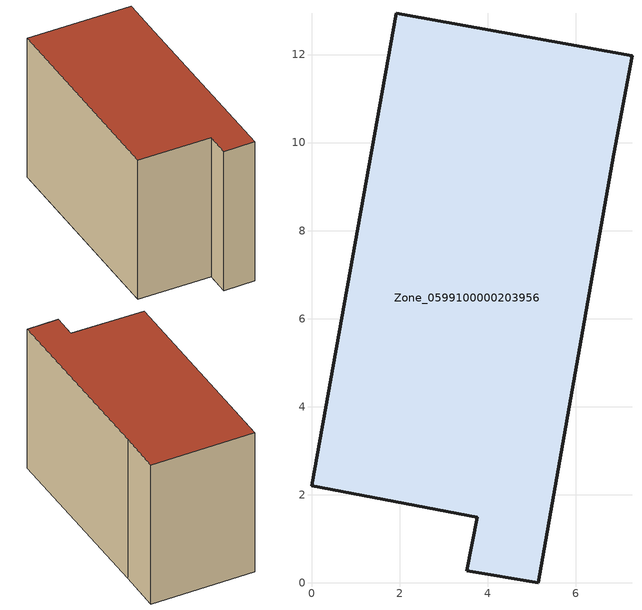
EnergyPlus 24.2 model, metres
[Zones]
Zone_0599100000203956
 floor ground (C_G): 3.77,1.49 0,2.2 1.93,12.94 7.28,11.97 6.86,9.73 5.15,0 3.53,0.27 z0
 wall outside (C_F): 7.28,11.97 1.93,12.94 0,2.2 3.77,1.49 3.53,0.27 5.15,0 6.86,9.73 7.28,11.97 z0:7.91
 roof outside (C_R): 3.53,0.27 5.15,0 6.86,9.73 7.28,11.97 1.93,12.94 0,2.2 3.77,1.49 z7.91
[BUILDING]
Pand.0599100000203956: North Axis=0; Terrain=City; Loads Convergence Tolerance Value=0.04; Temperature Convergence Tolerance Value=0.4; Solar Distribution=FullExterior; Maximum Number of Warmup Days=25; Minimum Number of Warmup Days=1
[Site:Location]
Rotterdam.The.Hague.AP_ZH_NLD Design_Conditions: Latitude=51.96; Longitude=4.45; Time Zone=1; Elevation=-4.5
[SITE:GROUNDTEMPERATURE:BUILDINGSURFACE]
18, 18, 18, 18, 18, 18, 18, 18, 18, 18, 18, 18
[MATERIAL] Thermal Absorptance=0.9; Solar Absorptance=0.7; Visible Absorptance=0.7
Name | Roughness | Thickness | Conductivity | Density | Specific Heat
G.TI.1975-1991 | MediumSmooth | 0.15 | 0.288461 | 540 | 1210
F.TI.1975-1991 | Rough | 0.3 | 0.230769 | 1920 | 840
R.TI.1975-1991 | MediumRough | 0.2 | 0.153846 | 1500 | 1000
[CONSTRUCTION]
C_G: G.TI.1975-1991
C_F: F.TI.1975-1991
C_R: R.TI.1975-1991
[ZONE]
Zone_0599100000203956: Type=1; Multiplier=1; Ceiling Height=Autocalculate; Volume=Autocalculate; Floor Area=autocalculate; Part of Total Floor Area=Yes
[ZONEINFILTRATION:DESIGNFLOWRATE]
Infil_Zone_0599100000203956: Zone or ZoneList or Space or SpaceList=Zone_0599100000203956; Schedule=AlwaysOn; Design Flow Rate Calculation Method=Flow/Area; Flow Rate per Floor Area=0.003; Constant Term Coefficient=1; Temperature Term Coefficient=0; Velocity Term Coefficient=0; Velocity Squared Term Coefficient=0
[HVACTEMPLATE:ZONE:IDEALLOADSAIRSYSTEM]
Zone_0599100000203956: Maximum Heating Supply Air Temperature=50; Minimum Cooling Supply Air Temperature=13; Maximum Heating Supply Air Humidity Ratio=0.0156; Minimum Cooling Supply Air Humidity Ratio=0.0077; Heating Limit=NoLimit; Cooling Limit=NoLimit; Dehumidification Control Type=ConstantSensibleHeatRatio; Cooling Sensible Heat Ratio=0.7; Dehumidification Setpoint=60; Humidification Control Type=None; Humidification Setpoint=30; Outdoor Air Method=None; Outdoor Air Flow Rate per Person=0.00944; Outdoor Air Flow Rate per Zone Floor Area=0; Outdoor Air Flow Rate per Zone=0; Demand Controlled Ventilation Type=None; Outdoor Air Economizer Type=NoEconomizer; Heat Recovery Type=None; Sensible Heat Recovery Effectiveness=0.7; Latent Heat Recovery Effectiveness=0.65
[ZONECONTROL:THERMOSTAT]
ThermostatControl_Zone_0599100000203956: Zone or ZoneList=Zone_0599100000203956; Control Type Schedule=DualSetpointControlType; Control 1=Thermostat_Zone_0599100000203956; Temperature Difference Between Cutout And Setpoint=0
[THERMOSTATSETPOINT:DUALSETPOINT]
Thermostat_Zone_0599100000203956: Heating Setpoint Temperature Schedule=HeatingSetpoint_Zone_0599100000203956; Cooling Setpoint Temperature Schedule=CoolingSetpoint_Zone_0599100000203956
[SCHEDULE:COMPACT]
HeatingSetpoint_Zone_0599100000203956: Through: 12/31, For: AllDays, Until: 24:00, 21
CoolingSetpoint_Zone_0599100000203956: Through: 12/31, For: AllDays, Until: 24:00, 24
DualSetpointControlType: Through: 12/31, For: AllDays, Until: 24:00, 4
AlwaysOn: Through: 12/31, For: AllDays, Until: 24:00, 1
